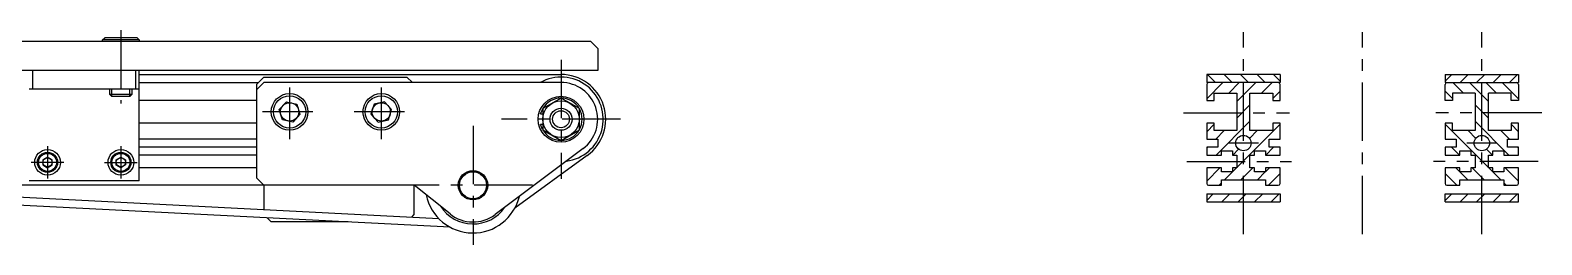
# Model space of a CAD drawing. Extents: x -5 to 1613, y -24 to 999.
# Drawn here: x 1200.5 to 1612.6, y 142.9 to 201.3 of the extents above; entities that cross this region are included whole.
import ezdxf

# ---------------------------------------------------------------- set-up
doc = ezdxf.new("R2010")
doc.units = 0
doc.header["$LTSCALE"] = 0.5
doc.linetypes.add('CENTER', pattern=[50.8, 31.75, -6.35, 6.35, -6.35])
for name, color, linetype in [('MSM_CENTER', 1, 'CENTER'), ('MSM_CONTINUOUS', 7, 'CONTINUOUS'), ('MSM_NARROW', 5, 'CONTINUOUS')]:
    doc.layers.add(name, color=color, linetype=linetype)

msp = doc.modelspace()

# ---------------------------------------------------------------- linework, layer by layer
at = {"layer": 'MSM_CENTER'}
for p, q in [((1225.24, 201.32), (1225.24, 181.32)), ((1531.28, 145.79), (1531.28, 200.82)), ((1563.78, 145.79), (1563.78, 200.82)), ((1596.28, 145.79), (1596.28, 200.82)), ((1345.24, 193.27), (1345.24, 160.87)), ((1271.24, 185.75), (1271.24, 171.66)), ((1296.24, 185.75), (1296.24, 171.66)), ((1277.58, 179.07), (1263.83, 179.07)), ((1302.58, 179.07), (1288.83, 179.07)), ((1514.93, 178.77), (1543.84, 178.77)), ((1612.63, 178.77), (1583.72, 178.77)), ((1321.24, 175.27), (1321.24, 142.87)), ((1361.44, 177.07), (1329.04, 177.07)), ((1205.24, 169.75), (1205.24, 160.89)), ((1225.24, 169.75), (1225.24, 160.89)), ((1535.38, 170.57), (1527.18, 170.57)), ((1600.38, 170.57), (1592.18, 170.57)), ((1209.67, 165.32), (1200.81, 165.32)), ((1220.81, 165.32), (1229.67, 165.32)), ((1515.9, 165.57), (1544.43, 165.57)), ((1611.66, 165.57), (1583.13, 165.57)), ((1337.44, 159.07), (1305.04, 159.07))]:
    msp.add_line(p, q, dxfattribs=at)
at = {"layer": 'MSM_CONTINUOUS'}
for p, q in [((337.24, 198.32), (1353.24, 198.32)), ((1220.24, 198.67), (1220.84, 199.27)), ((1220.24, 198.27), (1220.24, 198.67)), ((1230.24, 198.67), (1220.24, 198.67)), ((1229.64, 199.27), (1220.84, 199.27)), ((1229.64, 199.27), (1230.24, 198.67)), ((1230.24, 198.67), (1230.24, 198.27)), ((1355.24, 196.32), (1353.24, 198.32)), ((1355.24, 196.32), (1355.24, 190.32)), ((1355.24, 190.32), (335.24, 190.32)), ((1201.24, 185.32), (1201.24, 190.32)), ((1229.24, 190.32), (1229.24, 185.32)), ((1230.24, 160.32), (1230.24, 190.32)), ((1230.24, 189.27), (1345.24, 189.27)), ((1230.24, 187.07), (1262.74, 187.07)), ((1264.24, 188.57), (1262.24, 186.57)), ((1262.24, 185.07), (1264.24, 187.07)), ((1262.24, 186.57), (1262.24, 161.07)), ((1264.24, 188.57), (1303.24, 188.57)), ((1345.24, 187.07), (1264.24, 187.07)), ((1304.74, 187.07), (1303.24, 188.57)), ((1541.28, 189.27), (1521.28, 189.27)), ((1521.28, 189.27), (1521.28, 187.07)), ((1541.28, 187.07), (1521.28, 187.07)), ((1521.28, 186.57), (1521.28, 182.17)), ((1540.78, 187.07), (1521.78, 187.07)), ((1541.28, 189.27), (1541.28, 187.07)), ((1541.28, 182.17), (1541.28, 186.57)), ((1586.28, 189.27), (1606.28, 189.27)), ((1586.28, 189.27), (1586.28, 187.07)), ((1586.28, 187.07), (1606.28, 187.07)), ((1586.28, 182.17), (1586.28, 186.57)), ((1586.78, 187.07), (1605.78, 187.07)), ((1606.28, 189.27), (1606.28, 187.07)), ((1606.28, 186.57), (1606.28, 182.17)), ((1200.24, 185.32), (1230.24, 185.32)), ((1222.24, 183.81), (1222.24, 185.32)), ((1228.24, 183.81), (1222.24, 183.81)), ((1222.78, 183.27), (1222.24, 183.81)), ((1227.7, 183.27), (1222.78, 183.27)), ((1228.24, 183.81), (1227.7, 183.27)), ((1228.24, 185.32), (1228.24, 183.81)), ((1262.24, 182.17), (1230.24, 182.17)), ((1268.42, 179.69), (1270.37, 181.82)), ((1270.37, 181.82), (1273.19, 181.19)), ((1297.1, 181.82), (1294.28, 181.19)), ((1299.05, 179.69), (1297.1, 181.82)), ((1345.24, 182.84), (1340.24, 179.95)), ((1350.24, 179.95), (1345.24, 182.84)), ((1521.28, 182.17), (1523.28, 182.17)), ((1523.28, 184.17), (1529.48, 184.17)), ((1523.28, 182.17), (1523.28, 184.17)), ((1529.48, 184.17), (1529.48, 173.97)), ((1533.08, 184.17), (1539.28, 184.17)), ((1533.08, 173.97), (1533.08, 184.17)), ((1539.28, 184.17), (1539.28, 182.17)), ((1539.28, 182.17), (1541.28, 182.17)), ((1588.28, 182.17), (1586.28, 182.17)), ((1588.28, 184.17), (1588.28, 182.17)), ((1594.48, 184.17), (1588.28, 184.17)), ((1594.48, 184.17), (1594.48, 173.97)), ((1598.08, 173.97), (1598.08, 184.17)), ((1604.28, 184.17), (1598.08, 184.17)), ((1604.28, 182.17), (1604.28, 184.17)), ((1606.28, 182.17), (1604.28, 182.17)), ((1269.28, 176.94), (1268.42, 179.69)), ((1274.05, 178.44), (1272.1, 176.31)), ((1273.19, 181.19), (1274.05, 178.44)), ((1294.28, 181.19), (1293.42, 178.44)), ((1293.42, 178.44), (1295.37, 176.31)), ((1298.19, 176.94), (1299.05, 179.69)), ((1339.67, 178.5), (1340.24, 179.93)), ((1339.67, 178.5), (1340.24, 178.5)), ((1340.24, 179.95), (1340.24, 174.18)), ((1350.24, 174.18), (1350.24, 179.95)), ((1262.24, 175.97), (1230.24, 175.97)), ((1272.1, 176.31), (1269.28, 176.94)), ((1295.37, 176.31), (1298.19, 176.94)), ((1340.24, 175.63), (1339.67, 175.63)), ((1340.2, 174.29), (1339.67, 175.63)), ((1340.24, 174.23), (1340.2, 174.29)), ((1340.24, 174.18), (1345.24, 171.29)), ((1345.24, 171.29), (1350.24, 174.18)), ((1521.28, 175.97), (1521.28, 171.67)), ((1523.28, 175.97), (1521.28, 175.97)), ((1523.28, 173.97), (1523.28, 175.97)), ((1529.48, 173.97), (1523.28, 173.97)), ((1539.28, 173.97), (1533.08, 173.97)), ((1539.28, 175.97), (1539.28, 173.97)), ((1541.28, 175.97), (1539.28, 175.97)), ((1541.28, 171.67), (1541.28, 175.97)), ((1586.28, 175.97), (1586.28, 171.67)), ((1588.28, 175.97), (1586.28, 175.97)), ((1588.28, 173.97), (1588.28, 175.97)), ((1594.48, 173.97), (1588.28, 173.97)), ((1604.28, 173.97), (1598.08, 173.97)), ((1604.28, 175.97), (1604.28, 173.97)), ((1606.28, 175.97), (1604.28, 175.97)), ((1606.28, 171.67), (1606.28, 175.97)), ((1262.24, 171.67), (1230.24, 171.67)), ((1262.24, 169.47), (1230.24, 169.47)), ((1351.24, 169.07), (1327.24, 151.07)), ((1521.28, 171.67), (1524.28, 171.67)), ((1521.28, 169.47), (1521.28, 167.32)), ((1524.28, 169.47), (1521.28, 169.47)), ((1524.28, 171.67), (1524.28, 169.47)), ((1538.28, 171.67), (1541.28, 171.67)), ((1538.28, 169.47), (1538.28, 171.67)), ((1541.28, 169.47), (1538.28, 169.47)), ((1541.28, 167.32), (1541.28, 169.47)), ((1586.28, 171.67), (1589.28, 171.67)), ((1586.28, 169.47), (1586.28, 167.32)), ((1589.28, 169.47), (1586.28, 169.47)), ((1589.28, 171.67), (1589.28, 169.47)), ((1603.28, 171.67), (1606.28, 171.67)), ((1603.28, 169.47), (1603.28, 171.67)), ((1606.28, 169.47), (1603.28, 169.47)), ((1606.28, 167.32), (1606.28, 169.47)), ((1205.24, 166.76), (1203.99, 166.04)), ((1203.99, 166.04), (1203.99, 164.6)), ((1206.49, 166.03), (1205.24, 166.76)), ((1206.49, 164.59), (1206.49, 166.03)), ((1223.99, 166.03), (1225.23, 166.76)), ((1223.99, 164.59), (1223.99, 166.03)), ((1225.23, 166.76), (1226.49, 166.04)), ((1226.49, 166.04), (1226.49, 164.6)), ((1262.24, 167.32), (1230.24, 167.32)), ((1352.4, 167.19), (1332.67, 152.87)), ((1521.28, 167.32), (1525.28, 167.32)), ((1525.28, 168.42), (1528.28, 168.42)), ((1525.28, 167.32), (1525.28, 168.42)), ((1528.28, 168.42), (1528.28, 167.32)), ((1528.28, 167.32), (1529.48, 167.32)), ((1529.48, 167.32), (1529.48, 163.82)), ((1533.08, 167.32), (1534.28, 167.32)), ((1533.08, 163.82), (1533.08, 167.32)), ((1534.28, 168.42), (1537.28, 168.42)), ((1534.28, 167.32), (1534.28, 168.42)), ((1537.28, 168.42), (1537.28, 167.32)), ((1537.28, 167.32), (1541.28, 167.32)), ((1586.28, 167.32), (1590.28, 167.32)), ((1590.28, 168.42), (1593.28, 168.42)), ((1590.28, 167.32), (1590.28, 168.42)), ((1593.28, 168.42), (1593.28, 167.32)), ((1593.28, 167.32), (1594.48, 167.32)), ((1594.48, 167.32), (1594.48, 163.82)), ((1598.08, 167.32), (1599.28, 167.32)), ((1598.08, 163.82), (1598.08, 167.32)), ((1599.28, 168.42), (1602.28, 168.42)), ((1599.28, 167.32), (1599.28, 168.42)), ((1602.28, 168.42), (1602.28, 167.32)), ((1602.28, 167.32), (1606.28, 167.32)), ((1203.99, 164.6), (1205.23, 163.87)), ((1205.23, 163.87), (1206.49, 164.59)), ((1225.24, 163.87), (1223.99, 164.59)), ((1226.49, 164.6), (1225.24, 163.87)), ((1262.24, 163.82), (1230.24, 163.82)), ((1264.24, 159.07), (1262.24, 161.07)), ((1525.28, 163.82), (1521.28, 163.82)), ((1521.28, 163.82), (1521.28, 159.57)), ((1525.28, 162.72), (1525.28, 163.82)), ((1528.28, 162.72), (1525.28, 162.72)), ((1528.28, 163.82), (1528.28, 162.72)), ((1529.48, 163.82), (1528.28, 163.82)), ((1534.28, 163.82), (1533.08, 163.82)), ((1534.28, 162.72), (1534.28, 163.82)), ((1537.28, 162.72), (1534.28, 162.72)), ((1537.28, 163.82), (1537.28, 162.72)), ((1541.28, 163.82), (1537.28, 163.82)), ((1541.28, 159.57), (1541.28, 163.82)), ((1586.28, 163.82), (1586.28, 159.57)), ((1590.28, 163.82), (1586.28, 163.82)), ((1590.28, 162.72), (1590.28, 163.82)), ((1593.28, 162.72), (1590.28, 162.72)), ((1593.28, 163.82), (1593.28, 162.72)), ((1594.48, 163.82), (1593.28, 163.82)), ((1599.28, 163.82), (1598.08, 163.82)), ((1599.28, 162.72), (1599.28, 163.82)), ((1602.28, 162.72), (1599.28, 162.72)), ((1602.28, 163.82), (1602.28, 162.72)), ((1606.28, 163.82), (1602.28, 163.82)), ((1606.28, 159.57), (1606.28, 163.82)), ((1181.71, 156.67), (1311.92, 150.01)), ((1305.24, 159.07), (1182.74, 159.07)), ((1230.24, 160.32), (1200.24, 160.32)), ((1264.24, 159.07), (1264.24, 152.44)), ((1314.99, 151.26), (1305.24, 159.07)), ((1305.24, 151.07), (1305.24, 159.07)), ((1521.28, 156.72), (1521.28, 154.52)), ((1521.28, 156.72), (1541.28, 156.72)), ((1521.78, 159.07), (1525.28, 159.07)), ((1525.28, 160.57), (1537.28, 160.57)), ((1525.28, 159.07), (1525.28, 160.57)), ((1537.28, 160.57), (1537.28, 159.07)), ((1537.28, 159.07), (1540.78, 159.07)), ((1541.28, 156.72), (1541.28, 154.52)), ((1586.28, 154.52), (1586.28, 156.72)), ((1586.28, 156.72), (1606.28, 156.72)), ((1586.78, 159.07), (1590.28, 159.07)), ((1590.28, 160.57), (1602.28, 160.57)), ((1590.28, 159.07), (1590.28, 160.57)), ((1602.28, 160.57), (1602.28, 159.07)), ((1602.28, 159.07), (1605.78, 159.07)), ((1606.28, 154.52), (1606.28, 156.72)), ((1315.03, 147.64), (1180.79, 154.51)), ((1521.28, 154.52), (1541.28, 154.52)), ((1586.28, 154.52), (1606.28, 154.52)), ((1266.24, 149.07), (1265.11, 150.2)), ((1287.22, 149.07), (1266.24, 149.07)), ((1304.55, 150.38), (1305.24, 151.07))]:
    msp.add_line(p, q, dxfattribs=at)
for centre, radius in [((1271.24, 179.07), 5), ((1271.24, 179.07), 4.4), ((1271.24, 179.07), 2.5), ((1296.24, 179.07), 5), ((1296.24, 179.07), 4.4), ((1296.24, 179.07), 2.5), ((1345.24, 177.07), 6.25), ((1345.24, 177.07), 5), ((1345.24, 177.07), 3), ((1345.24, 177.07), 2.3), ((1531.28, 170.57), 2.1), ((1596.28, 170.57), 2.1), ((1205.24, 165.32), 3.5), ((1205.24, 165.32), 2.75), ((1205.24, 165.32), 2.45), ((1205.24, 165.32), 1.25), ((1225.24, 165.32), 3.5), ((1225.24, 165.32), 2.75), ((1225.24, 165.32), 2.45), ((1225.24, 165.32), 1.25), ((1321.24, 159.07), 4), ((1321.24, 159.07), 3.7)]:
    msp.add_circle(centre, radius, dxfattribs=at)
for centre, radius, start, end in [((1345.24, 177.07), 11.5, 277.2781, 119.5918), ((1345.24, 177.07), 12.2, 305.9627, 90), ((1345.24, 177.07), 10, 306.8699, 90), ((1521.78, 186.57), 0.5, 90, 180), ((1540.78, 186.57), 0.5, 0, 90), ((1586.78, 186.57), 0.5, 90, 180), ((1605.78, 186.57), 0.5, 0, 90), ((1345.24, 177.07), 5.75, 90.4082, 149.5918), ((1345.24, 177.07), 5.75, 30.4082, 89.5918), ((1345.24, 177.07), 5.75, 330.4082, 29.5918), ((1345.24, 177.07), 5.75, 210.4082, 269.5918), ((1345.24, 177.07), 5.75, 270.4082, 329.5918), ((1521.78, 159.57), 0.5, 180, 270), ((1540.78, 159.57), 0.5, 270, 360), ((1586.78, 159.57), 0.5, 180, 270), ((1605.78, 159.57), 0.5, 270, 360), ((1321.24, 159.07), 13, 191.6027, 346.585), ((1321.24, 159.07), 10.54, 212.9, 325.2877), ((1321.24, 159.07), 10, 231.3178, 306.8699)]:
    msp.add_arc(centre, radius, start, end, dxfattribs=at)
at = {"layer": 'MSM_NARROW'}
for p, q in [((1521.28, 182.66), (1525.68, 187.07)), ((1521.51, 189.27), (1523.71, 187.07)), ((1526, 189.27), (1528.2, 187.07)), ((1527.27, 184.17), (1530.17, 187.07)), ((1529.48, 181.88), (1534.66, 187.07)), ((1530.5, 189.27), (1532.7, 187.07)), ((1534.99, 189.27), (1537.19, 187.07)), ((1536.26, 184.17), (1539.16, 187.07)), ((1539.48, 189.27), (1541.28, 187.46)), ((1588.08, 189.27), (1586.28, 187.46)), ((1591.3, 184.17), (1588.4, 187.07)), ((1592.57, 189.27), (1590.37, 187.07)), ((1598.08, 181.88), (1592.89, 187.07)), ((1597.06, 189.27), (1594.86, 187.07)), ((1600.28, 184.17), (1597.38, 187.07)), ((1601.55, 189.27), (1599.35, 187.07)), ((1606.28, 182.66), (1601.87, 187.07)), ((1606.04, 189.27), (1603.84, 187.07)), ((1222.78, 183.27), (1222.78, 185.32)), ((1227.7, 183.27), (1227.7, 185.32)), ((1539.28, 182.7), (1541.28, 184.7)), ((1588.28, 182.7), (1586.28, 184.7)), ((1529.48, 177.39), (1533.08, 180.99)), ((1598.08, 177.39), (1594.48, 180.99)), ((1521.28, 173.68), (1523.28, 175.68)), ((1523.76, 171.67), (1526.06, 173.97)), ((1523.9, 167.32), (1533.08, 176.5)), ((1529.48, 163.92), (1541.28, 175.72)), ((1532.93, 171.86), (1535.04, 173.97)), ((1598.08, 163.92), (1586.28, 175.72)), ((1594.63, 171.86), (1592.52, 173.97)), ((1603.66, 167.32), (1594.48, 176.5)), ((1603.8, 171.67), (1601.5, 173.97)), ((1606.28, 173.68), (1604.28, 175.68)), ((1521.28, 169.19), (1521.56, 169.47)), ((1537.37, 167.32), (1539.52, 169.47)), ((1590.19, 167.32), (1588.04, 169.47)), ((1606.28, 169.19), (1606, 169.47)), ((1528.39, 167.32), (1529.98, 168.91)), ((1599.17, 167.32), (1597.58, 168.91)), ((1521.28, 160.21), (1524.89, 163.82)), ((1526.13, 160.57), (1528.28, 162.72)), ((1528.28, 162.72), (1529.38, 163.82)), ((1530.62, 160.57), (1533.87, 163.82)), ((1535.11, 160.57), (1537.26, 162.72)), ((1537.28, 162.74), (1538.36, 163.82)), ((1538.1, 159.07), (1541.28, 162.25)), ((1589.46, 159.07), (1586.28, 162.25)), ((1590.28, 162.74), (1589.2, 163.82)), ((1592.45, 160.57), (1590.3, 162.72)), ((1596.94, 160.57), (1593.69, 163.82)), ((1599.28, 162.72), (1598.18, 163.82)), ((1601.43, 160.57), (1599.28, 162.72)), ((1606.28, 160.21), (1602.67, 163.82)), ((1523.08, 156.72), (1521.28, 154.92)), ((1524.63, 159.07), (1525.28, 159.72)), ((1527.57, 156.72), (1525.37, 154.52)), ((1532.06, 156.72), (1529.86, 154.52)), ((1536.55, 156.72), (1534.35, 154.52)), ((1541.04, 156.72), (1538.84, 154.52)), ((1588.08, 156.72), (1586.28, 154.92)), ((1592.57, 156.72), (1590.37, 154.52)), ((1597.06, 156.72), (1594.86, 154.52)), ((1601.55, 156.72), (1599.35, 154.52)), ((1602.93, 159.07), (1602.28, 159.72)), ((1606.04, 156.72), (1603.84, 154.52))]:
    msp.add_line(p, q, dxfattribs=at)

doc.saveas('drawing.dxf')
